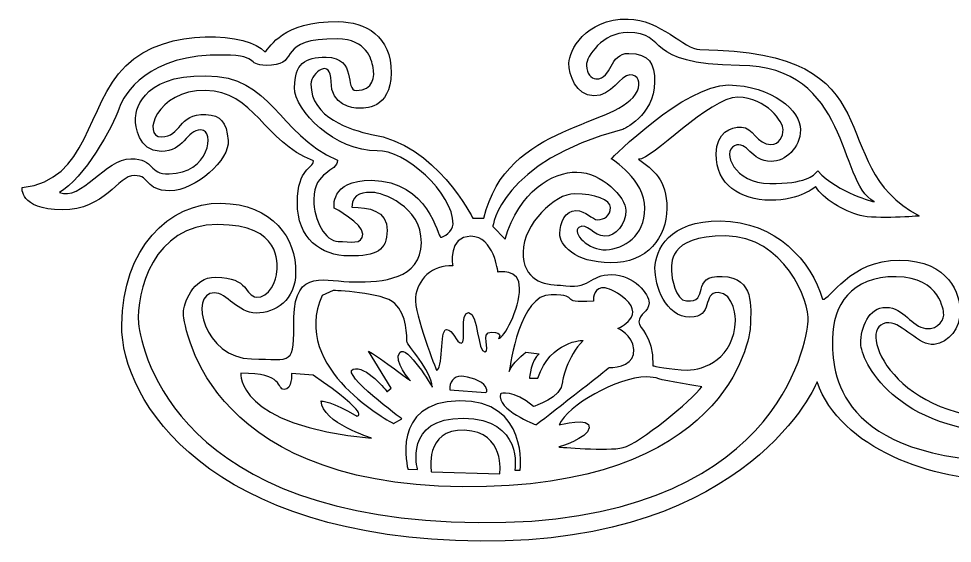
# Model space of a CAD drawing. Header units: centimetres. Extents: x -9.2 to 7.8, y 11 to 12.3.
# Drawn here: x -9.211 to -6.838, y 11.007 to 12.341 of the extents above; entities that cross this region are included whole.
import ezdxf

# ---------------------------------------------------------------- set-up
doc = ezdxf.new("R2010")
doc.units = ezdxf.units.CM
doc.header["$MEASUREMENT"] = 0
doc.layers.add('Layer 1', color=7, linetype='Continuous')

msp = doc.modelspace()

# ---------------------------------------------------------------- linework, layer by layer
at = {"layer": 'Layer 1', "color": 6}
for points, knots in [([(-7.66224, 12.34004), (-7.77279, 12.34094), (-7.81227, 12.25816), (-7.81259, 12.22807), (-7.81259, 12.22807), (-7.81292, 12.1979), (-7.7949, 12.14585), (-7.74966, 12.14482), (-7.74966, 12.14482), (-7.70442, 12.14372), (-7.6806, 12.19829), (-7.65791, 12.1981), (-7.65791, 12.1981), (-7.63535, 12.19792), (-7.63011, 12.17902), (-7.6387, 12.15731), (-7.6387, 12.15731), (-7.68106, 12.06366), (-7.97264, 12.07886), (-8.02876, 11.83347), (-8.02876, 11.83347), (-8.02876, 11.83347), (-8.0571, 11.83389), (-8.0571, 11.83389), (-8.0571, 11.83389), (-8.0571, 11.83389), (-8.15176, 12.02422), (-8.31458, 12.04617), (-8.31458, 12.04617), (-8.36666, 12.05896), (-8.46924, 12.08818), (-8.4683, 12.17438), (-8.4683, 12.17438), (-8.46798, 12.20472), (-8.41673, 12.24219), (-8.41738, 12.18145), (-8.41738, 12.18145), (-8.41804, 12.12065), (-8.36145, 12.11331), (-8.34725, 12.11319), (-8.34725, 12.11319), (-8.33318, 12.11308), (-8.26564, 12.10935), (-8.26462, 12.2031), (-8.26462, 12.2031), (-8.26361, 12.29684), (-8.33098, 12.33284), (-8.39864, 12.33338), (-8.39864, 12.33338), (-8.5454, 12.33458), (-8.56747, 12.26932), (-8.58599, 12.25638), (-8.58599, 12.25638), (-8.62181, 12.30397), (-8.83602, 12.32344), (-8.93906, 12.221), (-8.93906, 12.221), (-9.04222, 12.11873), (-9.03083, 11.93048), (-9.2023, 11.91173), (-9.2023, 11.91173), (-9.20232, 11.91169), (-9.21122, 11.85601), (-9.10095, 11.85512), (-9.10095, 11.85512), (-8.99096, 11.85422), (-8.95942, 11.94244), (-8.91696, 11.94211), (-8.91696, 11.94211), (-8.87478, 11.94177), (-8.892, 11.90395), (-8.82714, 11.9034), (-8.82714, 11.9034), (-8.76224, 11.90288), (-8.67366, 11.98324), (-8.6787, 12.0316), (-8.6787, 12.0316), (-8.68376, 12.07966), (-8.69677, 12.09495), (-8.73587, 12.09737), (-8.73587, 12.09737), (-8.80728, 12.10006), (-8.79759, 12.03993), (-8.84827, 12.04035), (-8.84827, 12.04035), (-8.89909, 12.04076), (-8.86102, 12.15956), (-8.73683, 12.15856), (-8.73683, 12.15856), (-8.61248, 12.15755), (-8.58853, 12.02832), (-8.46205, 11.97916), (-8.46205, 11.97916), (-8.46227, 11.95883), (-8.50189, 11.96416), (-8.50289, 11.87301), (-8.50289, 11.87301), (-8.50387, 11.78175), (-8.44219, 11.73831), (-8.37174, 11.73773), (-8.37174, 11.73773), (-8.301, 11.73716), (-8.27526, 11.75199), (-8.27471, 11.80267), (-8.27471, 11.80267), (-8.27416, 11.85328), (-8.32234, 11.86143), (-8.36454, 11.86178), (-8.36454, 11.86178), (-8.36412, 11.89984), (-8.33051, 11.8994), (-8.31074, 11.89924), (-8.31074, 11.89924), (-8.29095, 11.89908), (-8.18675, 11.86532), (-8.18776, 11.77145), (-8.18776, 11.77145), (-8.18878, 11.67777), (-8.28784, 11.67098), (-8.35829, 11.67155), (-8.35829, 11.67155), (-8.42874, 11.67212), (-8.51018, 11.70845), (-8.51153, 11.58164), (-8.51153, 11.58164), (-8.5129, 11.45497), (-8.51255, 11.47505), (-8.61962, 11.47592), (-8.61962, 11.47592), (-8.73783, 11.47687), (-8.78174, 11.64269), (-8.71377, 11.64408), (-8.71377, 11.64408), (-8.68286, 11.64383), (-8.65502, 11.59285), (-8.60713, 11.59246), (-8.60713, 11.59246), (-8.55909, 11.59208), (-8.50741, 11.62632), (-8.50721, 11.69569), (-8.50721, 11.69569), (-8.50573, 11.78129), (-8.56473, 11.87069), (-8.69744, 11.87177), (-8.69744, 11.87177), (-8.83013, 11.87284), (-8.94704, 11.75751), (-8.94915, 11.56249), (-8.94915, 11.56249), (-8.95126, 11.36729), (-8.72668, 11.01822), (-8.03789, 11.01263), (-8.03789, 11.01263), (-7.34923, 11.00705), (-7.18187, 11.41723), (-7.18187, 11.41723), (-7.18187, 11.41723), (-7.12161, 11.24697), (-6.89095, 11.16654), (-6.69909, 11.16498), (-6.69909, 11.16498), (-6.50708, 11.16342), (-6.26346, 11.1989), (-6.18414, 11.38684), (-6.18414, 11.38684), (-6.168, 11.4252), (-6.15979, 11.46002), (-6.15724, 11.49173), (-6.15724, 11.49173), (-6.15999, 11.5084), (-6.16125, 11.52482), (-6.16108, 11.54002), (-6.16108, 11.54002), (-6.16103, 11.544), (-6.16078, 11.54739), (-6.1606, 11.55126), (-6.1606, 11.55126), (-6.17845, 11.63863), (-6.25307, 11.68829), (-6.3465, 11.68903), (-6.3465, 11.68903), (-6.45357, 11.6899), (-6.50765, 11.64725), (-6.50839, 11.57873), (-6.50839, 11.57873), (-6.50874, 11.54591), (-6.48628, 11.50003), (-6.42768, 11.49714), (-6.42768, 11.49714), (-6.39803, 11.4969), (-6.35461, 11.54567), (-6.30663, 11.50172), (-6.30663, 11.50172), (-6.25879, 11.45802), (-6.41391, 11.32203), (-6.7063, 11.3244), (-6.7063, 11.3244), (-6.99855, 11.32677), (-7.08878, 11.56863), (-6.99981, 11.56791), (-6.99981, 11.56791), (-6.96459, 11.56763), (-6.9237, 11.50846), (-6.88452, 11.51296), (-6.88452, 11.51296), (-6.84563, 11.51748), (-6.81918, 11.55367), (-6.81871, 11.59663), (-6.81871, 11.59663), (-6.81824, 11.63981), (-6.84544, 11.72589), (-6.97242, 11.72691), (-6.97242, 11.72691), (-7.09955, 11.72795), (-7.14866, 11.62462), (-7.16842, 11.62743), (-7.16842, 11.62743), (-7.19578, 11.7246), (-7.28683, 11.82567), (-7.4283, 11.82681), (-7.4283, 11.82681), (-7.55793, 11.82786), (-7.59353, 11.75249), (-7.59402, 11.70693), (-7.59402, 11.70693), (-7.59452, 11.66133), (-7.56712, 11.58256), (-7.50516, 11.58206), (-7.50516, 11.58206), (-7.44292, 11.58155), (-7.47576, 11.64524), (-7.43358, 11.64491), (-7.43358, 11.64491), (-7.39098, 11.64457), (-7.38939, 11.57332), (-7.38939, 11.57332), (-7.38939, 11.57332), (-7.39292, 11.47719), (-7.46955, 11.44728), (-7.51188, 11.44761), (-7.51188, 11.44761), (-7.55406, 11.44796), (-7.59931, 11.45843), (-7.59931, 11.45843), (-7.59931, 11.45843), (-7.5984, 11.54204), (-7.63509, 11.55013), (-7.63486, 11.5704), (-7.63486, 11.5704), (-7.63464, 11.59066), (-7.60916, 11.59545), (-7.60892, 11.61827), (-7.60892, 11.61827), (-7.60867, 11.64108), (-7.64765, 11.68982), (-7.70403, 11.69028), (-7.70403, 11.69028), (-7.76057, 11.69074), (-7.75832, 11.64983), (-7.83421, 11.66323), (-7.83421, 11.66323), (-7.87667, 11.66356), (-7.93009, 11.67678), (-7.92932, 11.74772), (-7.92932, 11.74772), (-7.92855, 11.81855), (-7.84838, 11.89632), (-7.7977, 11.89591), (-7.7977, 11.89591), (-7.74674, 11.8955), (-7.7067, 11.88056), (-7.70691, 11.86053), (-7.70691, 11.86053), (-7.70713, 11.84044), (-7.72406, 11.82961), (-7.7391, 11.82973), (-7.7391, 11.82973), (-7.75399, 11.82984), (-7.76954, 11.85282), (-7.7953, 11.85303), (-7.7953, 11.85303), (-7.82092, 11.85325), (-7.83584, 11.82245), (-7.83613, 11.79434), (-7.83613, 11.79434), (-7.83644, 11.76635), (-7.79957, 11.72101), (-7.70643, 11.72025), (-7.70643, 11.72025), (-7.61328, 11.71949), (-7.56456, 11.78496), (-7.56376, 11.85845), (-7.56376, 11.85845), (-7.56296, 11.93197), (-7.59948, 11.95757), (-7.63582, 11.98332), (-7.63582, 11.98332), (-7.60201, 11.98051), (-7.45637, 12.14166), (-7.38314, 12.14108), (-7.38314, 12.14108), (-7.30962, 12.14049), (-7.26815, 12.07682), (-7.26833, 12.05908), (-7.26833, 12.05908), (-7.26852, 12.04141), (-7.27687, 12.02101), (-7.29956, 12.0212), (-7.29956, 12.0212), (-7.33451, 12.021), (-7.34562, 12.06508), (-7.37401, 12.06532), (-7.37401, 12.06532), (-7.40187, 12.06555), (-7.43778, 12.0528), (-7.43838, 11.99706), (-7.43838, 11.99706), (-7.43923, 11.91851), (-7.37715, 11.87987), (-7.301, 11.87926), (-7.301, 11.87926), (-7.22483, 11.87865), (-7.18523, 11.91381), (-7.18523, 11.91381), (-7.18523, 11.91381), (-7.16924, 11.88461), (-7.11393, 11.85126), (-7.07282, 11.84055), (-7.07282, 11.84055), (-7.03186, 11.8299), (-6.92247, 11.8393), (-6.92247, 11.8393), (-6.92247, 11.8393), (-7.17264, 11.97206), (-6.97107, 12.25809), (-7.4797, 12.2622), (-7.4797, 12.2622), (-7.51952, 12.26252), (-7.58161, 12.33999), (-7.66224, 12.34004)], [0, 0, 0, 0, 0.0116279, 0.0116279, 0.0116279, 0.0116279, 0.0232558, 0.0232558, 0.0232558, 0.0232558, 0.0348837, 0.0348837, 0.0348837, 0.0348837, 0.0465116, 0.0465116, 0.0465116, 0.0465116, 0.0581395, 0.0581395, 0.0581395, 0.0581395, 0.0697674, 0.0697674, 0.0697674, 0.0697674, 0.0813953, 0.0813953, 0.0813953, 0.0813953, 0.0930233, 0.0930233, 0.0930233, 0.0930233, 0.1046512, 0.1046512, 0.1046512, 0.1046512, 0.1162791, 0.1162791, 0.1162791, 0.1162791, 0.127907, 0.127907, 0.127907, 0.127907, 0.1395349, 0.1395349, 0.1395349, 0.1395349, 0.1511628, 0.1511628, 0.1511628, 0.1511628, 0.1627907, 0.1627907, 0.1627907, 0.1627907, 0.1744186, 0.1744186, 0.1744186, 0.1744186, 0.1860465, 0.1860465, 0.1860465, 0.1860465, 0.1976744, 0.1976744, 0.1976744, 0.1976744, 0.2093023, 0.2093023, 0.2093023, 0.2093023, 0.2209302, 0.2209302, 0.2209302, 0.2209302, 0.2325581, 0.2325581, 0.2325581, 0.2325581, 0.244186, 0.244186, 0.244186, 0.244186, 0.255814, 0.255814, 0.255814, 0.255814, 0.2674419, 0.2674419, 0.2674419, 0.2674419, 0.2790698, 0.2790698, 0.2790698, 0.2790698, 0.2906977, 0.2906977, 0.2906977, 0.2906977, 0.3023256, 0.3023256, 0.3023256, 0.3023256, 0.3139535, 0.3139535, 0.3139535, 0.3139535, 0.3255814, 0.3255814, 0.3255814, 0.3255814, 0.3372093, 0.3372093, 0.3372093, 0.3372093, 0.3488372, 0.3488372, 0.3488372, 0.3488372, 0.3604651, 0.3604651, 0.3604651, 0.3604651, 0.372093, 0.372093, 0.372093, 0.372093, 0.3837209, 0.3837209, 0.3837209, 0.3837209, 0.3953488, 0.3953488, 0.3953488, 0.3953488, 0.4069767, 0.4069767, 0.4069767, 0.4069767, 0.4186047, 0.4186047, 0.4186047, 0.4186047, 0.4302326, 0.4302326, 0.4302326, 0.4302326, 0.4418605, 0.4418605, 0.4418605, 0.4418605, 0.4534884, 0.4534884, 0.4534884, 0.4534884, 0.4651163, 0.4651163, 0.4651163, 0.4651163, 0.4767442, 0.4767442, 0.4767442, 0.4767442, 0.4883721, 0.4883721, 0.4883721, 0.4883721, 0.5, 0.5, 0.5, 0.5, 0.5116279, 0.5116279, 0.5116279, 0.5116279, 0.5232558, 0.5232558, 0.5232558, 0.5232558, 0.5348837, 0.5348837, 0.5348837, 0.5348837, 0.5465116, 0.5465116, 0.5465116, 0.5465116, 0.5581395, 0.5581395, 0.5581395, 0.5581395, 0.5697674, 0.5697674, 0.5697674, 0.5697674, 0.5813953, 0.5813953, 0.5813953, 0.5813953, 0.5930233, 0.5930233, 0.5930233, 0.5930233, 0.6046512, 0.6046512, 0.6046512, 0.6046512, 0.6162791, 0.6162791, 0.6162791, 0.6162791, 0.627907, 0.627907, 0.627907, 0.627907, 0.6395349, 0.6395349, 0.6395349, 0.6395349, 0.6511628, 0.6511628, 0.6511628, 0.6511628, 0.6627907, 0.6627907, 0.6627907, 0.6627907, 0.6744186, 0.6744186, 0.6744186, 0.6744186, 0.6860465, 0.6860465, 0.6860465, 0.6860465, 0.6976744, 0.6976744, 0.6976744, 0.6976744, 0.7093023, 0.7093023, 0.7093023, 0.7093023, 0.7209302, 0.7209302, 0.7209302, 0.7209302, 0.7325581, 0.7325581, 0.7325581, 0.7325581, 0.744186, 0.744186, 0.744186, 0.744186, 0.755814, 0.755814, 0.755814, 0.755814, 0.7674419, 0.7674419, 0.7674419, 0.7674419, 0.7790698, 0.7790698, 0.7790698, 0.7790698, 0.7906977, 0.7906977, 0.7906977, 0.7906977, 0.8023256, 0.8023256, 0.8023256, 0.8023256, 0.8139535, 0.8139535, 0.8139535, 0.8139535, 0.8255814, 0.8255814, 0.8255814, 0.8255814, 0.8372093, 0.8372093, 0.8372093, 0.8372093, 0.8488372, 0.8488372, 0.8488372, 0.8488372, 0.8604651, 0.8604651, 0.8604651, 0.8604651, 0.872093, 0.872093, 0.872093, 0.872093, 0.8837209, 0.8837209, 0.8837209, 0.8837209, 0.8953488, 0.8953488, 0.8953488, 0.8953488, 0.9069767, 0.9069767, 0.9069767, 0.9069767, 0.9186047, 0.9186047, 0.9186047, 0.9186047, 0.9302326, 0.9302326, 0.9302326, 0.9302326, 0.9418605, 0.9418605, 0.9418605, 0.9418605, 0.9534884, 0.9534884, 0.9534884, 0.9534884, 0.9651163, 0.9651163, 0.9651163, 0.9651163, 0.9767442, 0.9767442, 0.9767442, 0.9767442, 1, 1, 1, 1]), ([(-7.6632, 12.30591), (-7.55556, 12.30505), (-7.62946, 12.22428), (-7.37882, 12.22225), (-7.37882, 12.22225), (-7.09562, 12.21994), (-7.13044, 11.92633), (-7.03727, 11.87551), (-7.03727, 11.87551), (-7.03727, 11.87551), (-7.12632, 11.89657), (-7.18043, 11.95377), (-7.18043, 11.95377), (-7.19072, 11.9413), (-7.2116, 11.92098), (-7.30196, 11.92172), (-7.30196, 11.92172), (-7.39247, 11.92245), (-7.42467, 12.00263), (-7.39179, 12.01787), (-7.39179, 12.01787), (-7.35877, 12.03299), (-7.35159, 11.97744), (-7.29812, 11.97791), (-7.29812, 11.97791), (-7.2633, 11.97763), (-7.22463, 12.0118), (-7.22414, 12.05866), (-7.22414, 12.05866), (-7.22363, 12.10553), (-7.29578, 12.17139), (-7.40716, 12.1723), (-7.40716, 12.1723), (-7.51842, 12.17319), (-7.70499, 11.98457), (-7.70499, 11.98457), (-7.70499, 11.98457), (-7.70499, 11.98457), (-7.6187, 11.93071), (-7.61948, 11.85886), (-7.61948, 11.85886), (-7.62025, 11.78701), (-7.67254, 11.75638), (-7.71796, 11.75355), (-7.71796, 11.75355), (-7.76311, 11.7509), (-7.80649, 11.79662), (-7.78713, 11.81016), (-7.78713, 11.81016), (-7.7679, 11.82381), (-7.74902, 11.78791), (-7.72132, 11.78768), (-7.72132, 11.78768), (-7.69335, 11.78746), (-7.66837, 11.81876), (-7.668, 11.85303), (-7.668, 11.85303), (-7.66763, 11.88748), (-7.72976, 11.95033), (-7.79242, 11.95085), (-7.79242, 11.95085), (-7.85492, 11.95137), (-7.93883, 11.90206), (-7.97496, 11.78061), (-7.97496, 11.78061), (-7.97496, 11.78061), (-8.00618, 11.81224), (-8.00618, 11.81224), (-8.00618, 11.81224), (-8.00618, 11.81223), (-7.98708, 11.97724), (-7.67665, 12.05908), (-7.67665, 12.05908), (-7.67665, 12.05908), (-7.59594, 12.09292), (-7.59498, 12.1802), (-7.59498, 12.1802), (-7.59449, 12.22642), (-7.6081, 12.25222), (-7.66032, 12.25263), (-7.66032, 12.25263), (-7.71252, 12.25306), (-7.70051, 12.18734), (-7.74438, 12.1877), (-7.74438, 12.1877), (-7.75606, 12.18906), (-7.76725, 12.20052), (-7.7684, 12.22225), (-7.7684, 12.22225), (-7.76941, 12.24397), (-7.72585, 12.30642), (-7.6632, 12.30591)], [0, 0, 0, 0, 0.0416667, 0.0416667, 0.0416667, 0.0416667, 0.0833333, 0.0833333, 0.0833333, 0.0833333, 0.125, 0.125, 0.125, 0.125, 0.1666667, 0.1666667, 0.1666667, 0.1666667, 0.2083333, 0.2083333, 0.2083333, 0.2083333, 0.25, 0.25, 0.25, 0.25, 0.2916667, 0.2916667, 0.2916667, 0.2916667, 0.3333333, 0.3333333, 0.3333333, 0.3333333, 0.375, 0.375, 0.375, 0.375, 0.4166667, 0.4166667, 0.4166667, 0.4166667, 0.4583333, 0.4583333, 0.4583333, 0.4583333, 0.5, 0.5, 0.5, 0.5, 0.5416667, 0.5416667, 0.5416667, 0.5416667, 0.5833333, 0.5833333, 0.5833333, 0.5833333, 0.625, 0.625, 0.625, 0.625, 0.6666667, 0.6666667, 0.6666667, 0.6666667, 0.7083333, 0.7083333, 0.7083333, 0.7083333, 0.75, 0.75, 0.75, 0.75, 0.7916667, 0.7916667, 0.7916667, 0.7916667, 0.8333333, 0.8333333, 0.8333333, 0.8333333, 0.875, 0.875, 0.875, 0.875, 0.9166667, 0.9166667, 0.9166667, 0.9166667, 1, 1, 1, 1]), ([(-8.40105, 12.28968), (-8.32629, 12.28817), (-8.31476, 12.23799), (-8.31026, 12.21683), (-8.31026, 12.21683), (-8.30577, 12.19563), (-8.30837, 12.15819), (-8.35349, 12.15856), (-8.35349, 12.15856), (-8.38343, 12.15772), (-8.35002, 12.24242), (-8.42939, 12.24306), (-8.42939, 12.24306), (-8.48508, 12.24351), (-8.50946, 12.22546), (-8.51009, 12.16605), (-8.51009, 12.16605), (-8.51074, 12.10682), (-8.40651, 12.0033), (-8.29969, 12.00496), (-8.29969, 12.00496), (-8.23127, 12.00899), (-8.10621, 11.89701), (-8.10706, 11.8189), (-8.10706, 11.8189), (-8.10726, 11.80031), (-8.13194, 11.78513), (-8.13876, 11.78519), (-8.13876, 11.78519), (-8.14573, 11.78524), (-8.16839, 11.92885), (-8.31458, 11.93004), (-8.31458, 11.93004), (-8.42235, 11.93092), (-8.40921, 11.85928), (-8.40921, 11.85928), (-8.40921, 11.85928), (-8.40921, 11.85928), (-8.33637, 11.82108), (-8.33668, 11.7931), (-8.33668, 11.7931), (-8.33698, 11.76486), (-8.3684, 11.77454), (-8.39961, 11.77478), (-8.39961, 11.77478), (-8.43093, 11.77505), (-8.46168, 11.82831), (-8.46109, 11.88134), (-8.46109, 11.88134), (-8.46029, 11.95626), (-8.40138, 11.94959), (-8.40105, 11.98082), (-8.40105, 11.98082), (-8.55681, 12.05086), (-8.56544, 12.19464), (-8.73587, 12.19602), (-8.73587, 12.19602), (-8.90628, 12.19741), (-8.91441, 12.10057), (-8.91456, 12.08488), (-8.91456, 12.08488), (-8.91473, 12.06933), (-8.90828, 12.00378), (-8.84923, 12.0033), (-8.84923, 12.0033), (-8.78993, 12.00282), (-8.78617, 12.05856), (-8.74787, 12.05824), (-8.74787, 12.05824), (-8.70986, 12.05794), (-8.72813, 11.94586), (-8.82906, 11.94669), (-8.82906, 11.94669), (-8.88131, 11.94404), (-8.86344, 11.98447), (-8.92609, 11.98498), (-8.92609, 11.98498), (-8.98875, 11.98549), (-9.05387, 11.87557), (-9.10767, 11.89924), (-9.10767, 11.89924), (-9.04657, 11.93259), (-8.97028, 12.06799), (-8.95587, 12.11319), (-8.95587, 12.11319), (-8.94504, 12.1481), (-8.88152, 12.25317), (-8.69023, 12.24847), (-8.69023, 12.24847), (-8.58944, 12.24764), (-8.64085, 12.21872), (-8.5687, 12.22266), (-8.5687, 12.22266), (-8.49653, 12.22667), (-8.55741, 12.29094), (-8.40105, 12.28968)], [0, 0, 0, 0, 0.04, 0.04, 0.04, 0.04, 0.08, 0.08, 0.08, 0.08, 0.12, 0.12, 0.12, 0.12, 0.16, 0.16, 0.16, 0.16, 0.2, 0.2, 0.2, 0.2, 0.24, 0.24, 0.24, 0.24, 0.28, 0.28, 0.28, 0.28, 0.32, 0.32, 0.32, 0.32, 0.36, 0.36, 0.36, 0.36, 0.4, 0.4, 0.4, 0.4, 0.44, 0.44, 0.44, 0.44, 0.48, 0.48, 0.48, 0.48, 0.52, 0.52, 0.52, 0.52, 0.56, 0.56, 0.56, 0.56, 0.6, 0.6, 0.6, 0.6, 0.64, 0.64, 0.64, 0.64, 0.68, 0.68, 0.68, 0.68, 0.72, 0.72, 0.72, 0.72, 0.76, 0.76, 0.76, 0.76, 0.8, 0.8, 0.8, 0.8, 0.84, 0.84, 0.84, 0.84, 0.88, 0.88, 0.88, 0.88, 0.92, 0.92, 0.92, 0.92, 1, 1, 1, 1]), ([(-8.70512, 11.81765), (-8.54167, 11.81634), (-8.55453, 11.71943), (-8.55477, 11.69861), (-8.55477, 11.69861), (-8.55498, 11.67816), (-8.57535, 11.62958), (-8.60665, 11.63284), (-8.60665, 11.63284), (-8.63779, 11.63634), (-8.62351, 11.68292), (-8.71041, 11.68362), (-8.71041, 11.68362), (-8.76943, 11.68495), (-8.79223, 11.61263), (-8.79255, 11.59455), (-8.79255, 11.59455), (-8.79287, 11.57646), (-8.75083, 11.15625), (-8.08304, 11.15083), (-8.08304, 11.15083), (-7.41513, 11.14542), (-7.3519, 11.51924), (-7.35144, 11.56291), (-7.35144, 11.56291), (-7.35096, 11.60683), (-7.33951, 11.68189), (-7.42301, 11.6857), (-7.42301, 11.6857), (-7.50637, 11.68958), (-7.45169, 11.61702), (-7.51428, 11.62368), (-7.51428, 11.62368), (-7.54212, 11.62391), (-7.55192, 11.68345), (-7.55175, 11.69902), (-7.55175, 11.69902), (-7.55158, 11.71459), (-7.56452, 11.78973), (-7.41485, 11.78852), (-7.41485, 11.78852), (-7.26531, 11.7873), (-7.20102, 11.62418), (-7.20492, 11.57124), (-7.20492, 11.57124), (-7.20898, 11.51806), (-7.28046, 11.0535), (-8.04221, 11.05967), (-8.04221, 11.05967), (-8.80395, 11.06586), (-8.89888, 11.48872), (-8.9064, 11.56624), (-8.9064, 11.56624), (-8.91364, 11.64376), (-8.86857, 11.81897), (-8.70512, 11.81765)], [0, 0, 0, 0, 0.0666667, 0.0666667, 0.0666667, 0.0666667, 0.1333333, 0.1333333, 0.1333333, 0.1333333, 0.2, 0.2, 0.2, 0.2, 0.2666667, 0.2666667, 0.2666667, 0.2666667, 0.3333333, 0.3333333, 0.3333333, 0.3333333, 0.4, 0.4, 0.4, 0.4, 0.4666667, 0.4666667, 0.4666667, 0.4666667, 0.5333333, 0.5333333, 0.5333333, 0.5333333, 0.6, 0.6, 0.6, 0.6, 0.6666667, 0.6666667, 0.6666667, 0.6666667, 0.7333333, 0.7333333, 0.7333333, 0.7333333, 0.8, 0.8, 0.8, 0.8, 0.8666667, 0.8666667, 0.8666667, 0.8666667, 1, 1, 1, 1]), ([(-8.0619, 11.78768), (-8.00302, 11.7872), (-7.99321, 11.69653), (-7.99321, 11.69653), (-7.99321, 11.69653), (-7.99321, 11.69653), (-7.93739, 11.70836), (-7.93797, 11.65532), (-7.93797, 11.65532), (-7.93854, 11.60224), (-7.97786, 11.52784), (-7.99177, 11.52795), (-7.99177, 11.52795), (-7.99177, 11.52795), (-7.97774, 11.54351), (-8.00906, 11.54376), (-8.00906, 11.54376), (-8.04039, 11.54402), (-8.00954, 11.49681), (-8.02684, 11.49381), (-8.02684, 11.49381), (-8.04427, 11.49082), (-8.04331, 11.59353), (-8.06767, 11.59371), (-8.06767, 11.59371), (-8.09219, 11.59391), (-8.07213, 11.51577), (-8.08592, 11.51588), (-8.08592, 11.51588), (-8.09999, 11.516), (-8.10647, 11.55071), (-8.12387, 11.55084), (-8.12387, 11.55084), (-8.14127, 11.55097), (-8.1321, 11.44445), (-8.14933, 11.44761), (-8.14933, 11.44761), (-8.14933, 11.44761), (-8.2066, 11.58891), (-8.20265, 11.63242), (-8.20265, 11.63242), (-8.1987, 11.67626), (-8.16019, 11.71616), (-8.10802, 11.71276), (-8.10802, 11.71276), (-8.10804, 11.71279), (-8.1211, 11.78816), (-8.0619, 11.78768)], [0, 0, 0, 0, 0.0769231, 0.0769231, 0.0769231, 0.0769231, 0.1538462, 0.1538462, 0.1538462, 0.1538462, 0.2307692, 0.2307692, 0.2307692, 0.2307692, 0.3076923, 0.3076923, 0.3076923, 0.3076923, 0.3846154, 0.3846154, 0.3846154, 0.3846154, 0.4615385, 0.4615385, 0.4615385, 0.4615385, 0.5384615, 0.5384615, 0.5384615, 0.5384615, 0.6153846, 0.6153846, 0.6153846, 0.6153846, 0.6923077, 0.6923077, 0.6923077, 0.6923077, 0.7692308, 0.7692308, 0.7692308, 0.7692308, 0.8461538, 0.8461538, 0.8461538, 0.8461538, 1, 1, 1, 1]), ([(-6.98107, 11.68487), (-6.86634, 11.68394), (-6.8605, 11.59371), (-6.8605, 11.59371), (-6.8605, 11.59371), (-6.85706, 11.57812), (-6.87136, 11.55003), (-6.90613, 11.55334), (-6.90613, 11.55334), (-6.94077, 11.55688), (-6.96126, 11.60666), (-7.00653, 11.60703), (-7.00653, 11.60703), (-7.05179, 11.60739), (-7.07045, 11.55589), (-7.0709, 11.51463), (-7.0709, 11.51463), (-7.07135, 11.47312), (-6.98462, 11.28856), (-6.68276, 11.28611), (-6.68276, 11.28611), (-6.30724, 11.28306), (-6.26707, 11.45738), (-6.26676, 11.48549), (-6.26676, 11.48549), (-6.26645, 11.51361), (-6.27648, 11.55773), (-6.34266, 11.555), (-6.34266, 11.555), (-6.4087, 11.55265), (-6.4091, 11.53063), (-6.43681, 11.53086), (-6.43681, 11.53086), (-6.46467, 11.53109), (-6.47691, 11.56802), (-6.47764, 11.57706), (-6.47764, 11.57706), (-6.47838, 11.58612), (-6.49436, 11.65315), (-6.35179, 11.65199), (-6.35179, 11.65199), (-6.20921, 11.65083), (-6.20019, 11.53514), (-6.20047, 11.51005), (-6.20047, 11.51005), (-6.20075, 11.48519), (-6.21048, 11.21034), (-6.67315, 11.2141), (-6.67315, 11.2141), (-7.13569, 11.21785), (-7.14386, 11.44279), (-7.14296, 11.52711), (-7.14296, 11.52711), (-7.14203, 11.61135), (-7.09595, 11.6858), (-6.98107, 11.68487)], [0, 0, 0, 0, 0.0666667, 0.0666667, 0.0666667, 0.0666667, 0.1333333, 0.1333333, 0.1333333, 0.1333333, 0.2, 0.2, 0.2, 0.2, 0.2666667, 0.2666667, 0.2666667, 0.2666667, 0.3333333, 0.3333333, 0.3333333, 0.3333333, 0.4, 0.4, 0.4, 0.4, 0.4666667, 0.4666667, 0.4666667, 0.4666667, 0.5333333, 0.5333333, 0.5333333, 0.5333333, 0.6, 0.6, 0.6, 0.6, 0.6666667, 0.6666667, 0.6666667, 0.6666667, 0.7333333, 0.7333333, 0.7333333, 0.7333333, 0.8, 0.8, 0.8, 0.8, 0.8666667, 0.8666667, 0.8666667, 0.8666667, 1, 1, 1, 1]), ([(-7.72949, 11.65657), (-7.71916, 11.65788), (-7.7036, 11.65325), (-7.68097, 11.63742), (-7.68097, 11.63742), (-7.60842, 11.587), (-7.68866, 11.55334), (-7.68866, 11.55334), (-7.68866, 11.55334), (-7.68866, 11.55334), (-7.65056, 11.53749), (-7.64735, 11.50006), (-7.64735, 11.50006), (-7.64441, 11.46262), (-7.68653, 11.45367), (-7.71075, 11.45385), (-7.71075, 11.45385), (-7.71075, 11.45385), (-7.88248, 11.31776), (-7.89666, 11.30858), (-7.89666, 11.30858), (-7.89666, 11.30858), (-7.99737, 11.34667), (-7.98649, 11.38726), (-7.98649, 11.38726), (-7.98649, 11.38726), (-7.95464, 11.39929), (-7.9029, 11.3552), (-7.9029, 11.3552), (-7.9029, 11.3552), (-7.82984, 11.37656), (-7.82941, 11.41723), (-7.82941, 11.41723), (-7.82941, 11.41723), (-7.8183, 11.48277), (-7.77608, 11.52295), (-7.77608, 11.52295), (-7.77608, 11.52295), (-7.85933, 11.5236), (-7.89185, 11.42722), (-7.89185, 11.42722), (-7.89185, 11.42722), (-7.91299, 11.42722), (-7.91299, 11.42722), (-7.91299, 11.42722), (-7.91299, 11.42722), (-7.90907, 11.47396), (-7.88801, 11.48924), (-7.88801, 11.48924), (-7.88801, 11.48924), (-7.9226, 11.49298), (-7.9226, 11.49298), (-7.9226, 11.49298), (-7.9226, 11.49298), (-7.95958, 11.46293), (-7.96439, 11.44387), (-7.96439, 11.44387), (-7.96193, 11.46303), (-7.93728, 11.63971), (-7.85823, 11.63908), (-7.85823, 11.63908), (-7.77482, 11.6384), (-7.84816, 11.61724), (-7.75062, 11.62285), (-7.75062, 11.62285), (-7.75062, 11.62285), (-7.7522, 11.65367), (-7.72949, 11.65657)], [0, 0, 0, 0, 0.0555556, 0.0555556, 0.0555556, 0.0555556, 0.1111111, 0.1111111, 0.1111111, 0.1111111, 0.1666667, 0.1666667, 0.1666667, 0.1666667, 0.2222222, 0.2222222, 0.2222222, 0.2222222, 0.2777778, 0.2777778, 0.2777778, 0.2777778, 0.3333333, 0.3333333, 0.3333333, 0.3333333, 0.3888889, 0.3888889, 0.3888889, 0.3888889, 0.4444444, 0.4444444, 0.4444444, 0.4444444, 0.5, 0.5, 0.5, 0.5, 0.5555556, 0.5555556, 0.5555556, 0.5555556, 0.6111111, 0.6111111, 0.6111111, 0.6111111, 0.6666667, 0.6666667, 0.6666667, 0.6666667, 0.7222222, 0.7222222, 0.7222222, 0.7222222, 0.7777778, 0.7777778, 0.7777778, 0.7777778, 0.8333333, 0.8333333, 0.8333333, 0.8333333, 0.8888889, 0.8888889, 0.8888889, 0.8888889, 1, 1, 1, 1]), ([(-8.41162, 11.64991), (-8.41162, 11.64991), (-8.2859, 11.64563), (-8.25501, 11.61702), (-8.25501, 11.61702), (-8.22398, 11.58891), (-8.22464, 11.52987), (-8.22475, 11.52045), (-8.22475, 11.52045), (-8.22484, 11.51117), (-8.16291, 11.44801), (-8.1599, 11.40432), (-8.1599, 11.40432), (-8.1599, 11.40432), (-8.22488, 11.51397), (-8.24252, 11.49215), (-8.24252, 11.49215), (-8.26016, 11.47033), (-8.21562, 11.42014), (-8.21562, 11.42014), (-8.21562, 11.42014), (-8.21562, 11.42014), (-8.26722, 11.46094), (-8.32227, 11.4959), (-8.32227, 11.4959), (-8.32227, 11.4959), (-8.26462, 11.40182), (-8.26462, 11.40182), (-8.26462, 11.40182), (-8.26462, 11.40182), (-8.27471, 11.39267), (-8.27471, 11.39267), (-8.27471, 11.39267), (-8.27471, 11.39267), (-8.32986, 11.46199), (-8.36118, 11.44969), (-8.36118, 11.44969), (-8.39278, 11.43741), (-8.23724, 11.32357), (-8.23724, 11.32357), (-8.23724, 11.32357), (-8.23724, 11.32357), (-8.25838, 11.3115), (-8.25838, 11.3115), (-8.25838, 11.3115), (-8.25839, 11.3115), (-8.52519, 11.45074), (-8.43948, 11.63742), (-8.43948, 11.63742), (-8.43948, 11.63742), (-8.41162, 11.64991), (-8.41162, 11.64991)], [0, 0, 0, 0, 0.0714286, 0.0714286, 0.0714286, 0.0714286, 0.1428571, 0.1428571, 0.1428571, 0.1428571, 0.2142857, 0.2142857, 0.2142857, 0.2142857, 0.2857143, 0.2857143, 0.2857143, 0.2857143, 0.3571429, 0.3571429, 0.3571429, 0.3571429, 0.4285714, 0.4285714, 0.4285714, 0.4285714, 0.5, 0.5, 0.5, 0.5, 0.5714286, 0.5714286, 0.5714286, 0.5714286, 0.6428571, 0.6428571, 0.6428571, 0.6428571, 0.7142857, 0.7142857, 0.7142857, 0.7142857, 0.7857143, 0.7857143, 0.7857143, 0.7857143, 0.8571429, 0.8571429, 0.8571429, 0.8571429, 1, 1, 1, 1]), ([(-8.64652, 11.43929), (-8.53524, 11.44151), (-8.55691, 11.39825), (-8.53603, 11.39808), (-8.53603, 11.39808), (-8.51514, 11.3979), (-8.51778, 11.43845), (-8.51778, 11.43845), (-8.51778, 11.43845), (-8.51778, 11.43845), (-8.46253, 11.43471), (-8.46253, 11.43471), (-8.46253, 11.43471), (-8.31049, 11.33043), (-8.35205, 11.33065), (-8.35205, 11.33065), (-8.35205, 11.33065), (-8.41431, 11.36879), (-8.44236, 11.36894), (-8.44236, 11.36894), (-8.44236, 11.36894), (-8.43976, 11.31269), (-8.31458, 11.27445), (-8.31458, 11.27445), (-8.31458, 11.27445), (-8.65874, 11.30537), (-8.64652, 11.43929), (-8.64652, 11.43929)], [0, 0, 0, 0, 0.125, 0.125, 0.125, 0.125, 0.25, 0.25, 0.25, 0.25, 0.375, 0.375, 0.375, 0.375, 0.5, 0.5, 0.5, 0.5, 0.625, 0.625, 0.625, 0.625, 0.75, 0.75, 0.75, 0.75, 1, 1, 1, 1]), ([(-8.08688, 11.43179), (-8.06947, 11.43165), (-8.03209, 11.41992), (-8.02444, 11.40599), (-8.02444, 11.40599), (-8.01678, 11.39205), (-8.02444, 11.39059), (-8.02444, 11.39059), (-8.02444, 11.39059), (-8.02444, 11.39059), (-8.11523, 11.39766), (-8.11523, 11.39766), (-8.11523, 11.39766), (-8.11822, 11.41639), (-8.10427, 11.43193), (-8.08688, 11.43179)], [0, 0, 0, 0, 0.2, 0.2, 0.2, 0.2, 0.4, 0.4, 0.4, 0.4, 0.6, 0.6, 0.6, 0.6, 1, 1, 1, 1]), ([(-7.61468, 11.43013), (-7.6036, 11.43024), (-7.59317, 11.42862), (-7.58442, 11.42555), (-7.58442, 11.42555), (-7.56931, 11.41953), (-7.47489, 11.40515), (-7.47489, 11.40515), (-7.47489, 11.40515), (-7.49963, 11.37084), (-7.63536, 11.25965), (-7.67473, 11.25031), (-7.67473, 11.25031), (-7.71423, 11.24085), (-7.83805, 11.25198), (-7.83805, 11.25198), (-7.83805, 11.25198), (-7.83805, 11.25198), (-7.76497, 11.27289), (-7.76119, 11.30109), (-7.76119, 11.30109), (-7.75727, 11.32905), (-7.83757, 11.30817), (-7.83757, 11.30817), (-7.83757, 11.30817), (-7.81572, 11.35719), (-7.69222, 11.42934), (-7.61468, 11.43013)], [0, 0, 0, 0, 0.125, 0.125, 0.125, 0.125, 0.25, 0.25, 0.25, 0.25, 0.375, 0.375, 0.375, 0.375, 0.5, 0.5, 0.5, 0.5, 0.625, 0.625, 0.625, 0.625, 0.75, 0.75, 0.75, 0.75, 1, 1, 1, 1]), ([(-8.09121, 11.36936), (-7.91379, 11.37117), (-7.93653, 11.19287), (-7.93653, 11.19287), (-7.93653, 11.19287), (-7.93653, 11.19287), (-7.94998, 11.19328), (-7.94998, 11.19328), (-7.94998, 11.19328), (-7.94998, 11.19328), (-7.92811, 11.32398), (-8.08112, 11.32523), (-8.08112, 11.32523), (-8.23401, 11.32647), (-8.19737, 11.19495), (-8.19737, 11.19495), (-8.19737, 11.19495), (-8.19737, 11.19495), (-8.22187, 11.19537), (-8.22187, 11.19537), (-8.22187, 11.19537), (-8.22188, 11.19535), (-8.26863, 11.36789), (-8.09121, 11.36936)], [0, 0, 0, 0, 0.1428571, 0.1428571, 0.1428571, 0.1428571, 0.2857143, 0.2857143, 0.2857143, 0.2857143, 0.4285714, 0.4285714, 0.4285714, 0.4285714, 0.5714286, 0.5714286, 0.5714286, 0.5714286, 0.7142857, 0.7142857, 0.7142857, 0.7142857, 1, 1, 1, 1]), ([(-8.07776, 11.29443), (-7.97337, 11.29044), (-7.98841, 11.18413), (-7.98841, 11.18413), (-7.98841, 11.18413), (-7.98841, 11.18413), (-8.1623, 11.18871), (-8.1623, 11.18871), (-8.1623, 11.18871), (-8.1623, 11.18871), (-8.18201, 11.2983), (-8.07776, 11.29443)], [0, 0, 0, 0, 0.25, 0.25, 0.25, 0.25, 0.5, 0.5, 0.5, 0.5, 1, 1, 1, 1])]:
    msp.add_open_spline(points, degree=3, knots=knots, dxfattribs=at)

doc.saveas('drawing.dxf')
